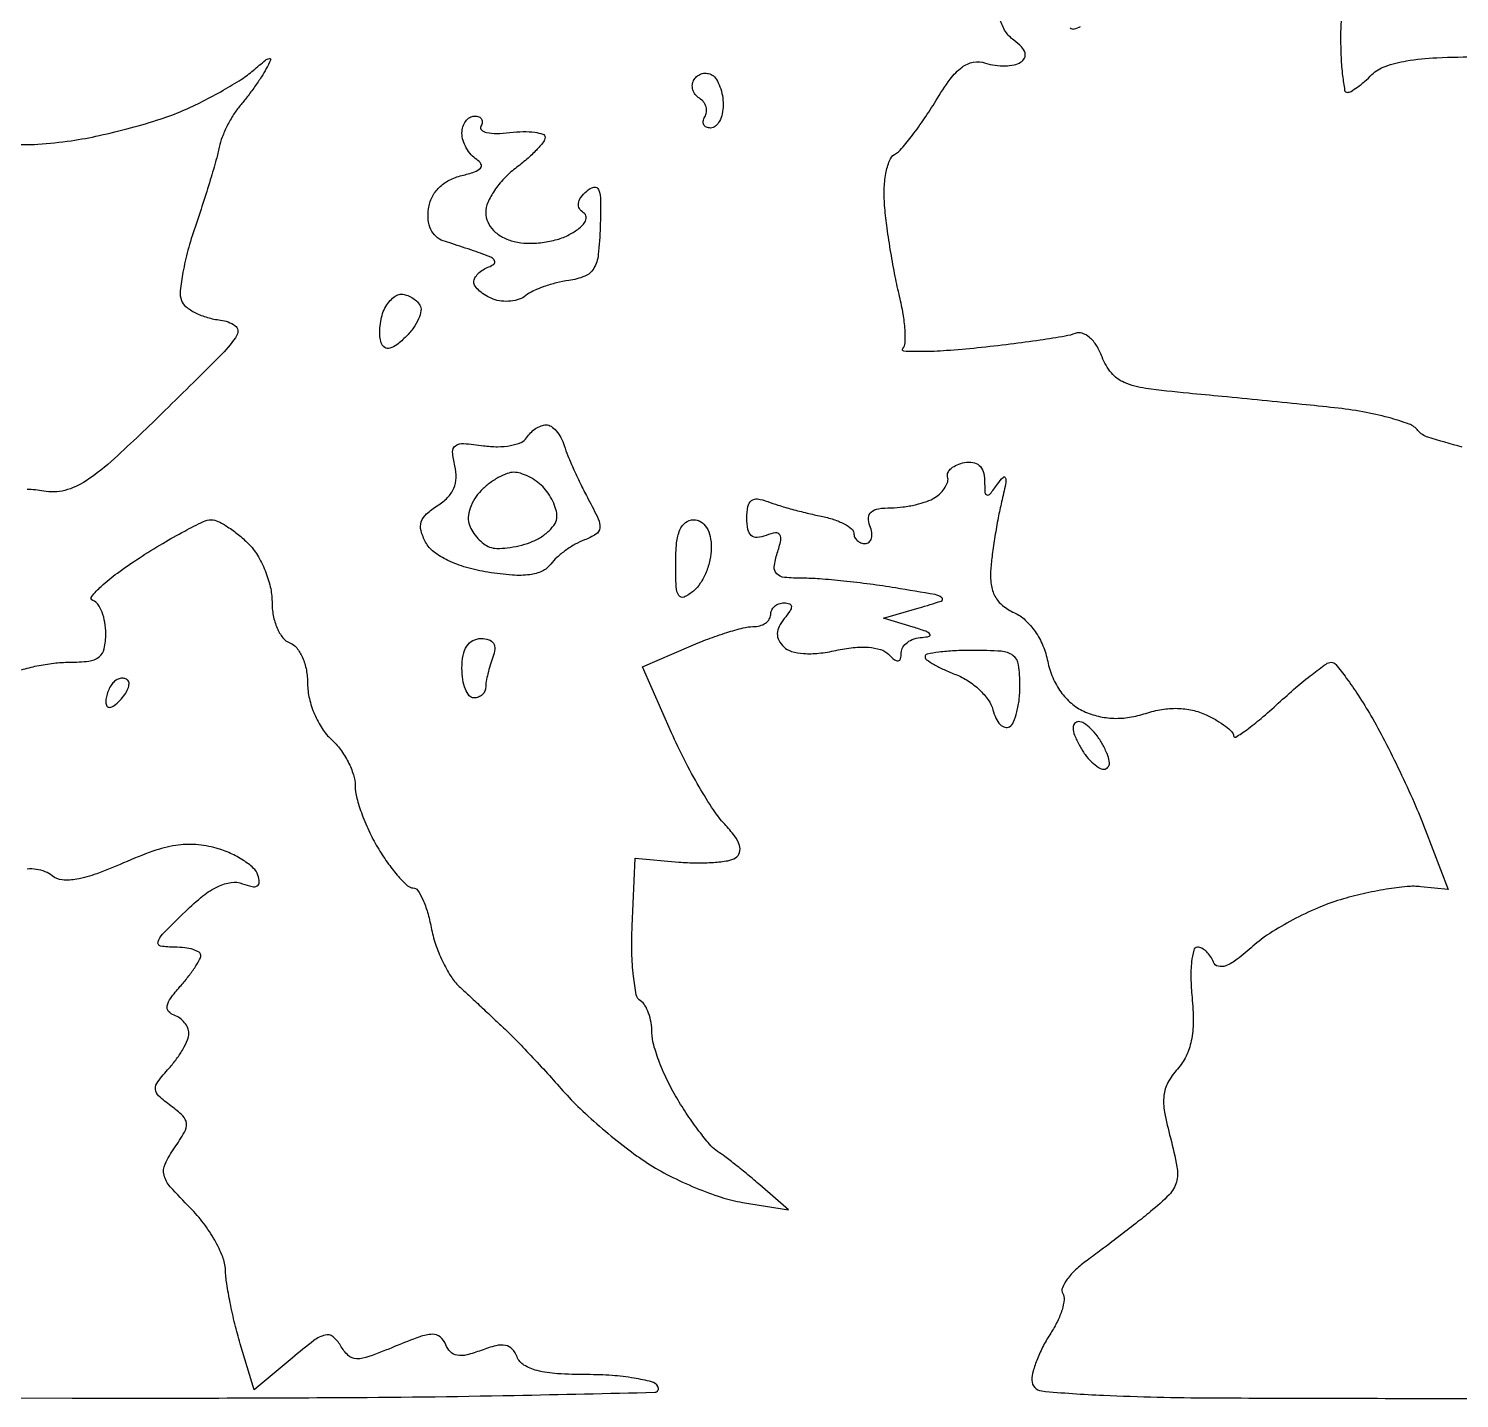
# Model space of a CAD drawing. Extents: x 0 to 102, y 0 to 135.
# Drawn here: x 41.24 to 51.44, y 0 to 9.76 of the extents above; entities that cross this region are included whole.
import ezdxf

# ---------------------------------------------------------------- set-up
doc = ezdxf.new("R2010")
doc.units = 0
doc.header["$MEASUREMENT"] = 0

msp = doc.modelspace()

# ---------------------------------------------------------------- linework, layer by layer
for points in [[(50.603403, 9.918619, 0.030087), (50.5908, 9.709361, 0.01125), (50.59428, 9.554713, 0.018573), (50.605001, 9.424487, 0.013029), (50.619983, 9.322128, 0.36486), (50.639143, 9.306, 0.136573), (50.665226, 9.31326, 0.020956), (50.710562, 9.343277, 0.0221), (50.762256, 9.384311, 0.017569), (50.814386, 9.4329, -0.11363), (50.908245, 9.491628, -0.042102), (51.060267, 9.53023, -0.029817), (51.276015, 9.552944, -0.01132), (51.578794, 9.5598, -0.005988)], [(51.456117, 6.778798, -0.009913), (51.213616, 6.84845, -0.150137), (51.142052, 6.897155, 0.137325), (51.079533, 6.942041, 0.021083), (50.932241, 6.988828, 0.022216), (50.749152, 7.02996, 0.017647), (50.5485, 7.058497, 0.001122), (50.315563, 7.082748, 0.000633), (50.032929, 7.11117, 0.000632), (49.747713, 7.139124, 0.001037), (49.506164, 7.161984, -0.010961), (49.202177, 7.196853, -0.065903), (49.049089, 7.23885, -0.122042), (48.957638, 7.307258, -0.080762), (48.891638, 7.421337, 0.047284), (48.852235, 7.501306, 0.074792), (48.802998, 7.55957, 0.099759), (48.75048, 7.589711, 0.17386), (48.700867, 7.588613, -0.04986), (48.62879, 7.568915, -0.004876), (48.45041, 7.540607, -0.006134), (48.236535, 7.511479, -0.004821), (48.004093, 7.484995, -0.008153), (47.78302, 7.465601, -0.015885), (47.606117, 7.458622, -0.015427), (47.479639, 7.461556, -0.638043), (47.471885, 7.480918, 0.181972), (47.488466, 7.520694, 0.024348), (47.487195, 7.613089, 0.02556), (47.474222, 7.726849, 0.018925), (47.448755, 7.850885, -0.011841), (47.417282, 7.993865, -0.006999), (47.386169, 8.165833, -0.007001), (47.359902, 8.338472, -0.011922), (47.343423, 8.483496, -0.028535), (47.339239, 8.613179, -0.039323), (47.351266, 8.729059, -0.044965), (47.376381, 8.819145, -0.165137), (47.413493, 8.864196, 0.07656), (47.463268, 8.906739, 0.013842), (47.540302, 9.001405, 0.014631), (47.624929, 9.118423, 0.012788), (47.706604, 9.245485, -0.0212), (47.809416, 9.399668, -0.072584), (47.893526, 9.485474, -0.119166), (47.973833, 9.520689, -0.121434), (48.060757, 9.514975, 0.042931), (48.128555, 9.499705, 0.039131), (48.200126, 9.495586, 0.0414), (48.264867, 9.50231, 0.092094), (48.310905, 9.520161, 0.137441), (48.339282, 9.550987, 0.194479), (48.342476, 9.587729, 0.119992), (48.317228, 9.630206, 0.041097), (48.262703, 9.677406, -0.092614), (48.203364, 9.740502, -0.074054), (48.165053, 9.825789, -0.059608)], [(48.665173, 9.765227, 0.267323), (48.692039, 9.757995, 0.057095), (48.738831, 9.776334, 0.045419)], [(41.104413, 8.938328, 0.034143), (41.308782, 8.936959, 0.021445), (41.546506, 8.961879, 0.017056), (41.746343, 8.998541, 0.011913), (41.968946, 9.052867, 0.012035), (42.180083, 9.115245, 0.02434), (42.3423, 9.176304, 0.014906), (42.483781, 9.242649, 0.012672), (42.629056, 9.320817, 0.012859), (42.757721, 9.398766, 0.034798), (42.843292, 9.462475, -0.005691), (42.929765, 9.535039, -0.138534), (42.95828, 9.547483, -0.588954), (42.966628, 9.536328, -0.020065), (42.936174, 9.4752, -0.018959), (42.901174, 9.416843, -0.009421), (42.852673, 9.345491, -0.009337), (42.799565, 9.273339, -0.013533), (42.749806, 9.211837, 0.036397), (42.702781, 9.147954, 0.024082), (42.657995, 9.068566, 0.024259), (42.621758, 8.986756, 0.042578), (42.601078, 8.915737, -0.019594), (42.580006, 8.828664, -0.004431), (42.537147, 8.682636, -0.004584), (42.484628, 8.514945, -0.004434), (42.428475, 8.346374, 0.016471), (42.377844, 8.181225, 0.020169), (42.341953, 8.023834, 0.019064), (42.322489, 7.891243, 0.119067), (42.331275, 7.823725, 0.134045), (42.364493, 7.778443, 0.051257), (42.43091, 7.735969, 0.046038), (42.516492, 7.702329, 0.041791), (42.60961, 7.683551, -0.127316), (42.713454, 7.643427, -0.393682), (42.727003, 7.576147, -0.058574), (42.621399, 7.442412, -0.002762), (42.212756, 7.038269, -0.006778), (41.854988, 6.697695, -0.040175), (41.65216, 6.538018, -0.08267), (41.499944, 6.469741, -0.112254), (41.349916, 6.464771, 0.04221), (41.231115, 6.477422, 0.108992)], [(41.191121, 5.19126, -0.022735), (41.301795, 5.219474, -0.022262), (41.421747, 5.238787, -0.028787), (41.533038, 5.2452, 0.028694), (41.67207, 5.253185, 0.139089), (41.744419, 5.283022, 0.175468), (41.781157, 5.342164, 0.052158), (41.7924, 5.44965, 0.041958), (41.785634, 5.530138, 0.051062), (41.765483, 5.603015, 0.059376), (41.735928, 5.658369, 0.161384), (41.700766, 5.684645, -0.521411), (41.692129, 5.713824, -0.038243), (41.759631, 5.786294, -0.028193), (41.874812, 5.880981, -0.014184), (42.029835, 5.987795, -0.009424), (42.197818, 6.092202, -0.012532), (42.354548, 6.180322, -0.009859), (42.487518, 6.247435, -0.112394), (42.544468, 6.2604, -0.114181), (42.591689, 6.249474, -0.029184), (42.66051, 6.210697, -0.028187), (42.735926, 6.155962, -0.025312), (42.8076, 6.0912, -0.060369), (42.872401, 6.008529, -0.039068), (42.927098, 5.899808, -0.038955), (42.964422, 5.78335, -0.058136), (42.9768, 5.677251, 0.045886), (42.985945, 5.577813, 0.056246), (43.013124, 5.488621, 0.065461), (43.053922, 5.42039, 0.134491), (43.1037, 5.383806, -0.1343), (43.153371, 5.347331, -0.065209), (43.194188, 5.27926, -0.056204), (43.221429, 5.190451, -0.046367), (43.2306, 5.091767, 0.058311), (43.242917, 4.986515, 0.042623), (43.279765, 4.874639, 0.043056), (43.334343, 4.772173, 0.065028), (43.3998, 4.6953, -0.050197), (43.464575, 4.623632, -0.040152), (43.51939, 4.535093, -0.041525), (43.556979, 4.443931, -0.076725), (43.569316, 4.364938, 0.065074), (43.580836, 4.278004, 0.023485), (43.618784, 4.158997, 0.022827), (43.673082, 4.031028, 0.025156), (43.737273, 3.91275, 0.018859), (43.807056, 3.807446, 0.025759), (43.87812, 3.718567, 0.024475), (43.942183, 3.653145, 0.188938), (43.981341, 3.6378, -0.249966), (44.014242, 3.620256, -0.04041), (44.050897, 3.554761, -0.036465), (44.084925, 3.463408, -0.02456), (44.110802, 3.355115, 0.035829), (44.141884, 3.236883, 0.029038), (44.191358, 3.115405, 0.029929), (44.250483, 3.008367, 0.064444), (44.310567, 2.936042, -0.000459), (44.378886, 2.872422, -0.000239), (44.4639, 2.793035, -0.000238), (44.551038, 2.711508, -0.000364), (44.6265, 2.640734, -0.010899), (44.708897, 2.559891, -0.004127), (44.820551, 2.443557, -0.004085), (44.939932, 2.315011, -0.004977), (45.0495, 2.192657, 0.022834), (45.171806, 2.065519, 0.012775), (45.331246, 1.92181, 0.012725), (45.500155, 1.784503, 0.020177), (45.652234, 1.676675, 0.026846), (45.809785, 1.585895, 0.0191), (45.994979, 1.500769, 0.019355), (46.178451, 1.432973, 0.038405), (46.329034, 1.396366), (46.6569, 1.342882), (46.453015, 1.520812, 0.006047), (46.367852, 1.593338, 0.005964), (46.28057, 1.664123, 0.005874), (46.202667, 1.724302, 0.022697), (46.152275, 1.758821, -0.075572), (46.103645, 1.800289, -0.014158), (46.029319, 1.891164, -0.014862), (45.947915, 2.003398, -0.013112), (45.86971, 2.124986, -0.022589), (45.798628, 2.255045, -0.021721), (45.738552, 2.392674, -0.022249), (45.696363, 2.518445, -0.069904), (45.684, 2.606443, 0.042076), (45.678033, 2.677227, 0.04396), (45.660304, 2.744944, 0.048114), (45.634306, 2.800154, 0.120829), (45.603331, 2.83167, -0.209355), (45.572768, 2.875919, -0.019867), (45.552379, 3.009023, -0.022726), (45.541177, 3.176418, -0.015928), (45.543157, 3.365413), (45.563651, 3.8493), (45.875408, 3.821787, 0.019068), (46.001595, 3.815486, 0.021477), (46.122959, 3.819272, 0.021336), (46.224984, 3.831243, 0.098847), (46.280345, 3.851862, 0.189072), (46.308447, 3.889332, 0.147145), (46.307295, 3.940681, 0.081641), (46.272509, 4.007901, 0.028437), (46.202283, 4.091728, -0.043507), (46.122544, 4.192952, -0.013419), (46.020385, 4.358301, -0.013312), (45.915541, 4.550228, -0.014242), (45.823523, 4.743243), (45.616004, 5.212479), (45.946683, 5.35574, -0.012588), (46.082547, 5.410581, -0.013674), (46.21733, 5.456917, -0.01324), (46.334567, 5.490287, -0.062788), (46.40368, 5.499, 0.065165), (46.451972, 5.505321, 0.082645), (46.492894, 5.523851, 0.09899), (46.520267, 5.551338, 0.147557), (46.53, 5.5836, -0.111474), (46.537286, 5.615873, -0.100072), (46.557894, 5.643349, -0.094595), (46.588702, 5.66178, -0.087854), (46.624959, 5.6682, -0.083765), (46.663637, 5.661674, -0.314423), (46.677314, 5.642808, -0.154756), (46.66766, 5.61035, -0.024141), (46.626972, 5.556207, 0.054683), (46.589936, 5.500103, 0.114295), (46.577233, 5.449641, 0.126512), (46.588489, 5.402144, 0.0754), (46.623149, 5.355091, 0.127896), (46.678458, 5.322611, 0.052228), (46.764999, 5.307559, 0.043426), (46.873114, 5.309607, 0.029029), (46.9953, 5.3298, -0.028965), (47.11874, 5.350216, -0.04474), (47.226784, 5.352007, -0.054471), (47.313039, 5.336162, -0.124357), (47.369464, 5.302496, 0.028077), (47.412872, 5.263708, 0.199215), (47.43945, 5.25607, 0.316754), (47.4557, 5.270524, 0.057646), (47.4606, 5.31288, -0.140972), (47.471929, 5.352262, -0.09322), (47.50409, 5.387056, -0.079662), (47.552056, 5.412016, -0.066076), (47.60865, 5.422833, 0.044235), (47.660117, 5.430365, 0.564726), (47.664932, 5.445454, 0.128864), (47.634539, 5.466035, 0.011248), (47.5452, 5.495287), (47.3337, 5.559308), (47.5875, 5.632468, 0.010045), (47.744811, 5.681257, 0.586222), (47.749385, 5.705106, 0.132858), (47.702125, 5.727107, 0.002275), (47.4183, 5.774943, 0.007841), (47.238945, 5.801451, 0.006768), (47.049824, 5.82378, 0.006826), (46.877775, 5.839364, 0.019589), (46.757912, 5.843863, -0.023636), (46.628449, 5.84977, -0.173437), (46.573153, 5.875554, -0.233961), (46.55591, 5.925673, -0.04479), (46.577325, 6.022432, 0.022525), (46.601879, 6.113889, 0.197589), (46.594809, 6.154368, 0.305857), (46.564456, 6.167709, 0.04675), (46.497463, 6.148953, -0.071703), (46.433973, 6.134539, -0.206236), (46.392094, 6.148728, -0.166386), (46.367926, 6.19218, -0.04449), (46.3608, 6.272106, -0.043045), (46.36796, 6.355117, -0.183126), (46.392883, 6.397238, -0.207482), (46.437121, 6.409247, -0.056326), (46.50885, 6.390427, 0.017951), (46.581853, 6.365157, 0.007528), (46.681751, 6.336184, 0.007436), (46.789636, 6.308366, 0.009588), (46.88955, 6.2862, -0.028774), (46.978653, 6.262815, -0.041352), (47.053859, 6.231297, -0.047995), (47.10692, 6.196878, -0.228731), (47.1222, 6.165225, 0.109914), (47.128484, 6.136985, 0.099889), (47.146271, 6.112945, 0.095054), (47.172858, 6.096822, 0.089132), (47.204145, 6.0912, 0.184534), (47.231266, 6.101562, 0.147206), (47.247714, 6.128477, 0.100118), (47.250042, 6.169509, 0.055937), (47.237394, 6.2181, -0.097993), (47.227396, 6.27598, -0.213565), (47.246389, 6.315793, -0.139131), (47.297428, 6.3391, -0.036364), (47.388099, 6.346295, 0.030699), (47.472728, 6.352048, 0.025016), (47.562112, 6.368247, 0.025703), (47.643113, 6.391599, 0.058285), (47.700476, 6.419204, 0.05297), (47.742025, 6.452176, 0.06032), (47.773697, 6.491854, 0.069489), (47.791323, 6.531924, 0.142165), (47.791092, 6.565959, -0.187486), (47.793603, 6.59672, -0.102976), (47.817023, 6.627062, -0.07732), (47.858061, 6.652443, -0.052374), (47.910766, 6.668453, -0.085274), (47.970899, 6.669663, -0.14466), (48.016145, 6.648508, -0.137109), (48.044181, 6.605114, -0.073302), (48.054095, 6.541553, 0.013044), (48.057067, 6.455405, 0.314705), (48.071258, 6.437507, 0.307435), (48.093287, 6.444463, 0.012686), (48.145538, 6.5142, -0.038925), (48.186181, 6.562899, -0.591357), (48.202974, 6.558241, -0.109484), (48.203599, 6.513751, -0.007161), (48.175539, 6.3873, 0.010964), (48.151239, 6.273716, 0.007173), (48.127988, 6.141824, 0.007216), (48.109023, 6.01259, 0.013711), (48.098125, 5.908038, 0.05137), (48.100963, 5.799782, 0.092325), (48.128231, 5.715522, 0.098003), (48.182568, 5.650021, 0.063934), (48.266294, 5.598085, -0.081756), (48.344152, 5.545878, -0.053915), (48.414501, 5.463907, -0.050568), (48.47008, 5.362285, -0.050549), (48.504138, 5.251562, 0.05075), (48.539784, 5.135837, 0.056748), (48.597081, 5.034263, 0.059863), (48.672516, 4.952727, 0.069395), (48.761696, 4.896056, 0.049224), (48.86577, 4.860506, 0.049382), (48.974672, 4.846035, 0.047825), (49.087445, 4.853054, 0.041027), (49.203004, 4.881301, -0.04024), (49.317097, 4.909381, -0.046836), (49.428505, 4.916887, -0.049052), (49.534771, 4.903603, -0.052884), (49.63362, 4.86996, -0.023232), (49.708138, 4.831149, -0.031555), (49.771151, 4.788984, -0.032593), (49.81676, 4.749146, -0.196602), (49.82874, 4.720763, 0.585579), (49.844744, 4.712017, 0.017895), (49.922398, 4.764591, 0.018395), (50.02484, 4.845371, 0.009606), (50.14665, 4.953009, -0.008685), (50.272546, 5.064671, -0.012422), (50.388299, 5.158917, -0.008356), (50.487225, 5.232846, -0.155824), (50.523784, 5.244796, -0.226881), (50.556641, 5.229349, -0.011378), (50.631688, 5.133124, -0.016417), (50.717095, 5.010085, -0.010967), (50.807026, 4.864068, -0.013523), (50.904364, 4.687174, -0.007745), (51.012644, 4.468907, -0.007732), (51.114794, 4.245912, -0.012744), (51.19335, 4.054044), (51.356316, 3.625152), (51.163908, 3.645945, 0.051098), (51.064555, 3.646496, 0.01585), (50.916189, 3.627361, 0.015666), (50.750669, 3.595307, 0.016636), (50.5908, 3.553482, 0.029304), (50.427214, 3.494186, 0.02049), (50.250319, 3.409322, 0.020742), (50.086952, 3.313654, 0.039879), (49.966316, 3.221763, -0.01939), (49.854099, 3.128787, -0.068327), (49.772816, 3.082605, -0.155666), (49.718182, 3.078698, -0.251763), (49.684316, 3.10905, 0.058022), (49.664145, 3.149489, 0.059888), (49.635402, 3.183736, 0.06641), (49.602846, 3.206993, 0.122526), (49.571465, 3.2148, 0.342226), (49.54452, 3.193911, 0.035717), (49.52919, 3.109888, 0.032553), (49.524116, 2.994572, 0.019515), (49.53236, 2.857652, -0.025478), (49.540678, 2.685243, -0.04952), (49.5267, 2.548261, -0.06138), (49.489686, 2.437775, -0.072551), (49.428362, 2.346327, 0.059233), (49.360777, 2.251102, 0.099836), (49.331944, 2.157861, 0.071573), (49.336905, 2.039859, 0.018982), (49.37868, 1.85554, -0.019118), (49.425112, 1.650409, -0.112638), (49.420735, 1.54094, -0.128748), (49.3694, 1.45136, -0.028029), (49.236597, 1.330515, -0.004271), (49.131779, 1.246839, -0.002691), (49.008013, 1.150827, -0.002701), (48.88527, 1.057712, -0.004956), (48.784126, 0.983395, 0.031732), (48.703153, 0.916945, 0.047433), (48.642468, 0.848496, 0.059044), (48.608334, 0.787843, 0.241599), (48.611584, 0.747025, -0.170136), (48.621169, 0.703455, -0.043941), (48.606065, 0.632013, -0.039559), (48.573233, 0.548661, -0.031441), (48.525392, 0.464556, 0.025732), (48.47403, 0.37661, 0.023955), (48.430619, 0.281763, 0.024701), (48.400286, 0.193763, 0.070754), (48.3912, 0.129877, 0.386245), (48.461129, 0.052857, 0.013303), (48.901428, 0.022065, 0.009698), (49.666928, 0.003825, 0.001107), (51.3945, 0), (54.3978, 0)], [(37.325073, 0.003489), (41.551905, 0.001623, 0.001305), (43.413, 0.005658, 0.003767), (44.702478, 0.021534, 0.000955), (45.704067, 0.043328, 0.579455), (45.726375, 0.084478, 0.192747), (45.681582, 0.117579, 0.022231), (45.556839, 0.144313, 0.024192), (45.399417, 0.163022, 0.017481), (45.222758, 0.1692, -0.015741), (45.010107, 0.175896, -0.046035), (44.865292, 0.198519, -0.07339), (44.7717, 0.237372, -0.167641), (44.72317, 0.295154, 0.095072), (44.688457, 0.351019, 0.162133), (44.640811, 0.377282, 0.10744), (44.571886, 0.375093, 0.029386), (44.467516, 0.342284, -0.029146), (44.364718, 0.309916, -0.101691), (44.295585, 0.306866, -0.157656), (44.247998, 0.331119, -0.105467), (44.214414, 0.382766, 0.126392), (44.175443, 0.437602, 0.185647), (44.120186, 0.456799, 0.079321), (44.029681, 0.439295, 0.011605), (43.854915, 0.370992, -0.010845), (43.66759, 0.297453, -0.091864), (43.578763, 0.282279, -0.187929), (43.519399, 0.306373, -0.076025), (43.46478, 0.376464, 0.095171), (43.412181, 0.438914, 0.238221), (43.355545, 0.451183, 0.100112), (43.275804, 0.412274, 0.011499), (43.119323, 0.286635), (42.850284, 0.060253), (42.750844, 0.389677, -0.012747), (42.712295, 0.530234, -0.010883), (42.678704, 0.680159, -0.011022), (42.654129, 0.817862, -0.030396), (42.644902, 0.915958, 0.08693), (42.625516, 1.008526, 0.034109), (42.568821, 1.126477, 0.032483), (42.488647, 1.248531, 0.03483), (42.395034, 1.356181, -0.01451), (42.252225, 1.507529, -0.117758), (42.207437, 1.590909, -0.176701), (42.214655, 1.669743, -0.042505), (42.281629, 1.785091, 0.021968), (42.352745, 1.896756, 0.152639), (42.366728, 1.959225, 0.182132), (42.34136, 2.012689, 0.034031), (42.256865, 2.083772, -0.026468), (42.168799, 2.155616, -0.198416), (42.146241, 2.203305, -0.177723), (42.16266, 2.256069, -0.02053), (42.24337, 2.352966, 0.026552), (42.297423, 2.419471, 0.027976), (42.343114, 2.490218, 0.029081), (42.375286, 2.555258, 0.100642), (42.3846, 2.601061, 0.102943), (42.376703, 2.639011, 0.069171), (42.353536, 2.676929, 0.065492), (42.319275, 2.709067, 0.071659), (42.27885, 2.73009, -0.138845), (42.239685, 2.757604, -0.22542), (42.230239, 2.796366, -0.107194), (42.254953, 2.85201, -0.023397), (42.32115, 2.934151, 0.015556), (42.37784, 3.002282, 0.019647), (42.42571, 3.068827, 0.018072), (42.460972, 3.126577, 0.128712), (42.4692, 3.158011, 0.267513), (42.456601, 3.179875, 0.057008), (42.41478, 3.198118, 0.045367), (42.35492, 3.210675, 0.029033), (42.28394, 3.2148, -0.039469), (42.183365, 3.222752, -0.452687), (42.164613, 3.252474, -0.122766), (42.197095, 3.307701, -0.005179), (42.359216, 3.469523, -0.025212), (42.484338, 3.580085, -0.055489), (42.592162, 3.64805, -0.077389), (42.685816, 3.676722, -0.127948), (42.76752, 3.667542, 0.03376), (42.834577, 3.646878, 0.188598), (42.871113, 3.652079, 0.283723), (42.885473, 3.678138, 0.06823), (42.875965, 3.728804, 0.127491), (42.843252, 3.779244, 0.041934), (42.77271, 3.833765, 0.038597), (42.680912, 3.88356, 0.035156), (42.579677, 3.920466, 0.051944), (42.434102, 3.946281, 0.057373), (42.291254, 3.940147, 0.045599), (42.128661, 3.898861, 0.01917), (41.918774, 3.815483, -0.01616), (41.72758, 3.738195, -0.043158), (41.585821, 3.699637, -0.064903), (41.481606, 3.694454, -0.154407), (41.410542, 3.723361, 0.079893), (41.360827, 3.752709, 0.05612), (41.297947, 3.769552, 0.055575), (41.232136, 3.77209, 0.073613)]]:
    msp.add_lwpolyline(points, format="xyb")
for points in [[(46.112846, 9.429287, -0.117332), (46.143073, 9.398953, -0.048963), (46.168466, 9.346676, -0.04485), (46.185771, 9.282832, -0.043792), (46.1916, 9.216407, -0.052595), (46.184973, 9.153582, -0.072446), (46.165282, 9.100436, -0.092354), (46.136199, 9.064738, -0.177572), (46.102007, 9.0522, -0.098926), (46.071599, 9.058276, -0.176081), (46.05303, 9.075334, -0.169366), (46.049333, 9.100893, -0.090666), (46.061087, 9.130954, 0.110145), (46.072956, 9.165139, 0.099917), (46.0698, 9.202434, 0.094986), (46.052058, 9.237106, 0.088941), (46.0224, 9.2637, -0.090563), (45.992813, 9.290403, -0.095543), (45.97525, 9.325371, -0.099662), (45.972366, 9.363115, -0.108213), (45.984566, 9.397826, -0.097277), (46.009475, 9.424697, -0.097513), (46.042677, 9.440123, -0.098348), (46.079008, 9.441739, -0.100828)], [(44.419993, 9.1368, -0.089885), (44.450749, 9.131226, -0.168648), (44.469966, 9.115277, -0.176705), (44.474647, 9.091467, -0.099803), (44.464303, 9.063531, 0.378054), (44.468612, 9.038324, 0.117761), (44.506286, 9.020397, 0.056182), (44.577264, 9.013457, 0.025287), (44.67081, 9.019579, -0.023295), (44.76733, 9.026281, -0.038825), (44.848637, 9.021816, -0.047423), (44.906444, 9.008449, -0.322747), (44.9226, 8.986028, -0.170157), (44.910932, 8.952734, -0.021926), (44.860472, 8.894971, -0.023569), (44.792098, 8.829749, -0.017641), (44.7111, 8.76433, 0.042512), (44.630179, 8.692044, 0.041224), (44.561728, 8.606408, 0.044225), (44.514558, 8.520784, 0.10416), (44.4996, 8.449762, 0.106677), (44.514034, 8.382878, 0.08834), (44.555343, 8.322668, 0.077868), (44.620299, 8.274524, 0.059195), (44.70322, 8.242918, 0.056775), (44.794952, 8.230694, 0.036347), (44.902402, 8.236461, 0.03627), (45.00829, 8.257791, 0.055082), (45.09535, 8.2927, 0.037752), (45.163584, 8.336134, 0.087188), (45.20507, 8.380264, 0.165512), (45.214945, 8.418532, 0.238133), (45.197192, 8.447943, -0.118593), (45.167763, 8.478018, -0.17133), (45.160471, 8.514156, -0.122819), (45.177456, 8.556108, -0.0485), (45.219086, 8.603, -0.129056), (45.270738, 8.630628, -0.377061), (45.303647, 8.613214, -0.089862), (45.318243, 8.534661, -0.009699), (45.315473, 8.3492, -0.017931), (45.301449, 8.149699, -0.105811), (45.268983, 8.050696, -0.165663), (45.206032, 7.996067, -0.062315), (45.0918, 7.965444, 0.026372), (45.003856, 7.948513, 0.023388), (44.914514, 7.921883, 0.024082), (44.836328, 7.890235, 0.063647), (44.785273, 7.858234, -0.089306), (44.738767, 7.832289, -0.055828), (44.677733, 7.818693, -0.053794), (44.612318, 7.818682, -0.064864), (44.552623, 7.833092, -0.040477), (44.49996, 7.858357, -0.048601), (44.455427, 7.890511, -0.055823), (44.424706, 7.924374, -0.157599), (44.415, 7.954401, -0.130621), (44.422739, 7.983521, -0.06392), (44.446064, 8.014382, -0.056846), (44.480304, 8.042204, -0.052874), (44.52075, 8.0624, 0.074848), (44.557793, 8.08297, 0.350054), (44.563221, 8.105055, 0.174798), (44.540039, 8.128559, 0.026886), (44.47845, 8.15405, 0.002362), (44.412107, 8.177068, 0.001513), (44.33487, 8.203196, 0.001521), (44.259067, 8.228327, 0.002846), (44.197566, 8.248122, -0.111128), (44.14535, 8.27851, -0.097831), (44.108286, 8.329627, -0.084542), (44.089881, 8.397817, -0.059716), (44.091816, 8.477304, -0.079791), (44.117408, 8.559199, -0.081573), (44.167228, 8.628264, -0.07707), (44.239241, 8.680689, -0.061367), (44.329547, 8.713945, 0.02351), (44.419663, 8.739593, 0.125543), (44.462261, 8.767141, 0.327047), (44.465665, 8.796668, 0.125616), (44.435297, 8.828156, -0.073476), (44.395164, 8.861977, -0.053059), (44.361214, 8.909752, -0.053179), (44.338155, 8.963457, -0.074964), (44.3304, 9.014893, -0.07183), (44.337127, 9.061479, -0.086957), (44.356718, 9.10099, -0.100396), (44.385827, 9.127404, -0.135004)], [(43.899752, 7.8678, -0.081301), (43.934777, 7.862067, -0.05344), (43.97197, 7.844952, -0.052353), (44.0056, 7.819775, -0.067592), (44.030085, 7.79002, -0.179622), (44.038156, 7.749815, -0.063376), (44.021426, 7.69248, -0.052915), (43.985076, 7.628434, -0.040883), (43.933104, 7.56719, -0.02896), (43.866545, 7.507924, -0.1041), (43.815916, 7.482705, -0.213666), (43.779658, 7.488792, -0.166958), (43.755146, 7.520861, -0.0637), (43.745936, 7.567613, -0.033325), (43.745896, 7.627039, -0.032515), (43.754048, 7.688932, -0.042636), (43.769865, 7.743691, -0.053661), (43.794193, 7.791157, -0.056886), (43.827664, 7.831343, -0.063648), (43.864766, 7.85871, -0.12779)], [(44.930248, 6.9372, -0.150614), (44.965127, 6.92645, -0.064551), (45.001941, 6.89371, -0.05566), (45.034993, 6.845788, -0.047436), (45.058791, 6.78915, 0.021933), (45.085113, 6.716327, 0.008097), (45.128325, 6.616052, 0.008007), (45.179094, 6.507962, 0.009548), (45.230514, 6.407782, -0.014028), (45.300949, 6.267474, -0.133901), (45.312248, 6.202033, -0.23224), (45.285032, 6.157804, -0.050932), (45.202728, 6.116924, 0.039337), (45.137735, 6.086497, 0.026923), (45.069115, 6.042483, 0.027212), (45.007209, 5.992569, 0.048418), (44.963048, 5.944307, -0.122368), (44.901973, 5.894617, -0.078114), (44.81364, 5.868878, -0.052243), (44.689554, 5.865995, -0.019354), (44.515824, 5.886918, -0.029999), (44.361505, 5.921191, -0.042466), (44.230045, 5.971185, -0.049981), (44.129885, 6.032342, -0.108259), (44.071583, 6.100573, -0.057071), (44.039087, 6.182559, -0.145268), (44.04068, 6.245889, -0.131942), (44.077096, 6.301954, -0.043562), (44.156235, 6.361532, 0.060114), (44.227479, 6.418949, 0.091135), (44.271679, 6.484875, 0.094605), (44.288565, 6.560319, 0.069475), (44.279374, 6.645748, -0.042811), (44.263514, 6.743819, -0.26512), (44.284589, 6.788177, -0.172386), (44.342221, 6.803973, -0.017957), (44.483878, 6.788353, 0.036943), (44.583581, 6.781175, 0.044763), (44.676912, 6.789733, 0.05078), (44.751386, 6.81134, 0.159679), (44.790674, 6.844468, -0.057604), (44.818699, 6.879939, -0.050201), (44.855315, 6.90996, -0.052891), (44.894558, 6.930427, -0.094041)], [(44.700223, 6.5988, 0.091073), (44.651279, 6.589811, 0.035758), (44.588821, 6.560804, 0.033913), (44.524104, 6.51895, 0.035899), (44.466937, 6.469452, 0.057978), (44.420838, 6.411213, 0.056531), (44.388876, 6.343463, 0.061485), (44.375019, 6.276833, 0.112632), (44.382836, 6.222193, 0.054245), (44.40746, 6.174287, 0.041269), (44.443934, 6.127837, 0.042278), (44.485994, 6.089576, 0.072691), (44.527291, 6.066558, 0.088295), (44.578463, 6.056863, 0.031183), (44.653273, 6.0607, 0.029801), (44.73669, 6.075291, 0.030794), (44.81685, 6.09959, 0.048476), (44.889665, 6.135013, 0.054386), (44.951285, 6.18267, 0.061925), (44.993399, 6.234736, 0.140013), (45.0072, 6.283054, 0.072003), (44.999887, 6.333576, 0.038777), (44.977379, 6.392474, 0.03765), (44.944536, 6.450128, 0.048119), (44.90568, 6.49728, 0.044777), (44.859168, 6.536132, 0.036887), (44.80345, 6.568979, 0.038306), (44.747354, 6.591537, 0.076595)], [(45.9801, 6.2604, -0.137957), (46.031786, 6.245862, -0.115408), (46.072506, 6.205726, -0.089113), (46.098412, 6.141811, -0.051876), (46.107, 6.059259, -0.055078), (46.097637, 5.974517, -0.043151), (46.069723, 5.886266, -0.044437), (46.028717, 5.80777, -0.077115), (45.9801, 5.7528, -0.064036), (45.912739, 5.710114, -0.377801), (45.875839, 5.720945, -0.131096), (45.856758, 5.782168, -0.010356), (45.8532, 5.953941, -0.024025), (45.860007, 6.095515, -0.074263), (45.883108, 6.188174, -0.129495), (45.923113, 6.240782, -0.167308)], [(44.466351, 5.4144, -0.076855), (44.521799, 5.405826, -0.176865), (44.554742, 5.38042, -0.16701), (44.564667, 5.33856, -0.067159), (44.550951, 5.280581, 0.016969), (44.531293, 5.223649, 0.015089), (44.514684, 5.163252, 0.015326), (44.503052, 5.108009, 0.04425), (44.4996, 5.069081, -0.108102), (44.493117, 5.039444, -0.099646), (44.474749, 5.014219, -0.095575), (44.447298, 4.997305, -0.090658), (44.415, 4.9914, -0.226478), (44.382604, 5.006868, -0.074992), (44.355251, 5.053528, -0.057076), (44.336586, 5.121908, -0.038131), (44.3304, 5.2029, -0.046322), (44.338881, 5.29425, -0.096836), (44.365145, 5.360347, -0.129023), (44.408334, 5.40001, -0.122163)], [(47.9682, 5.3298, 0.012318), (47.838461, 5.326603, 0.020296), (47.729205, 5.316759, 0.015355), (47.644265, 5.302951, 0.359073), (47.6298, 5.285406, 0.243795), (47.641031, 5.263741, 0.021751), (47.694333, 5.229517, 0.02448), (47.765315, 5.192713, 0.016518), (47.849487, 5.157487, -0.05338), (47.93677, 5.113153, -0.046066), (48.017486, 5.049374, -0.048424), (48.080217, 4.97687, -0.09042), (48.112905, 4.906733, 0.047604), (48.135118, 4.846051, 0.082756), (48.165816, 4.80224, 0.124981), (48.199607, 4.781717, 0.215942), (48.231618, 4.785844, 0.156704), (48.260592, 4.819804, 0.036686), (48.284574, 4.89166, 0.034321), (48.301092, 4.982344, 0.027896), (48.3066, 5.080993, 0.035759), (48.296124, 5.227288, 0.201104), (48.256684, 5.2931, 0.143715), (48.173494, 5.323327, 0.015762)], [(41.94891, 5.11689, 0.128169), (41.927896, 5.129215, 0.100736), (41.901472, 5.131193, 0.089268), (41.87364, 5.122456, 0.075941), (41.8488, 5.1042, 0.063896), (41.827194, 5.076233, 0.039129), (41.808968, 5.038688, 0.038674), (41.796536, 4.997985, 0.054831), (41.7924, 4.96038, 0.142677), (41.800325, 4.933172, 0.290264), (41.81969, 4.924081, 0.131573), (41.85103, 4.936881, 0.034019), (41.89251, 4.97307, 0.041736), (41.927633, 5.014603, 0.061283), (41.950373, 5.056613, 0.080535), (41.958185, 5.092731, 0.212536)], [(48.723647, 4.8222, 0.217006), (48.695316, 4.809296, 0.190038), (48.684376, 4.778412, 0.087094), (48.69548, 4.726038, 0.027189), (48.7296, 4.653, 0.035957), (48.770492, 4.588249, 0.041905), (48.818404, 4.533502, 0.04656), (48.865989, 4.49541, 0.146537), (48.904753, 4.4838, 0.217006), (48.933084, 4.496704, 0.190038), (48.944024, 4.527588, 0.087094), (48.93292, 4.579962, 0.027189), (48.8988, 4.653, 0.035957), (48.857908, 4.717751, 0.041905), (48.809996, 4.772498, 0.04656), (48.762411, 4.81059, 0.146537)]]:
    msp.add_lwpolyline(points, format="xyb", close=True)

doc.saveas('drawing.dxf')
